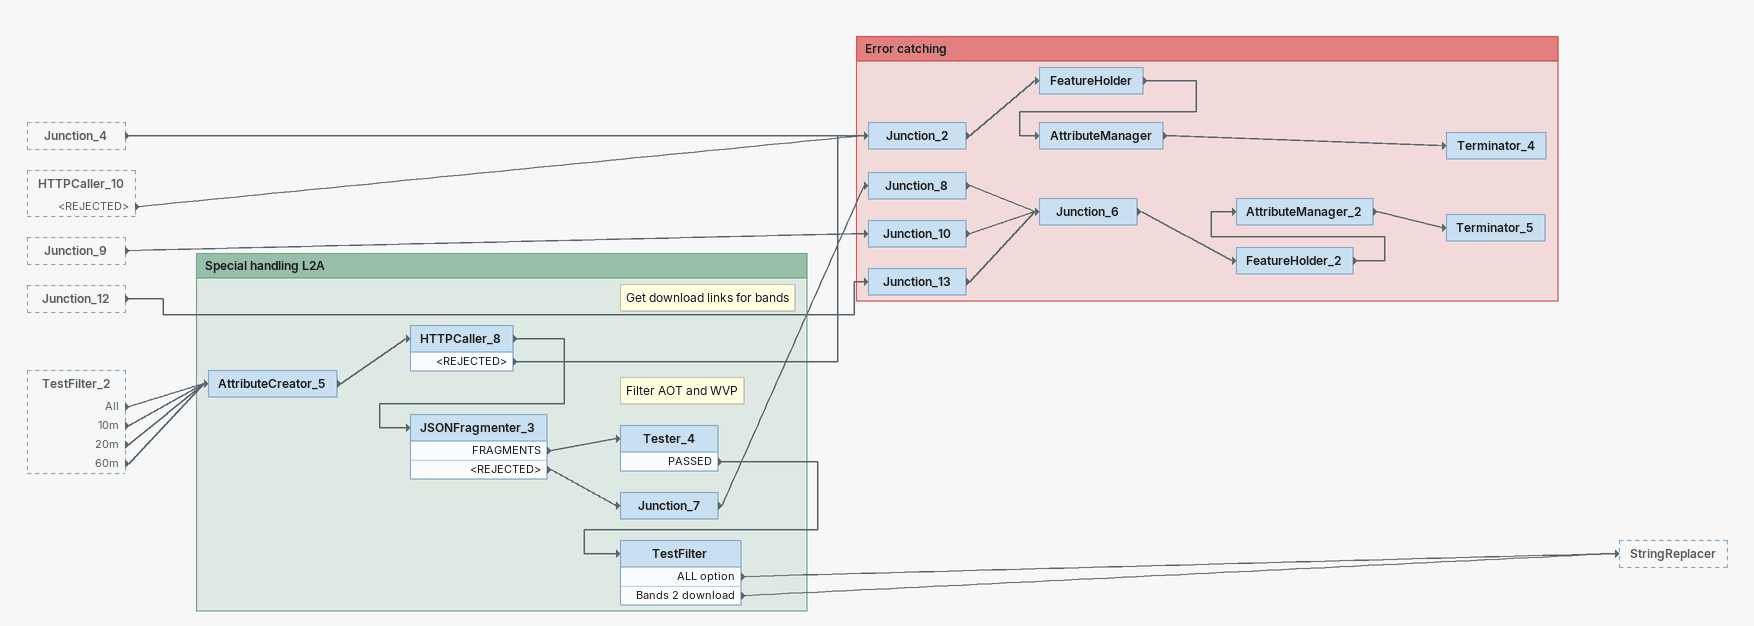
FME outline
Junction_4 [outside]
    -> Junction_2
HTTPCaller_10 [outside]
    <REJECTED> -> Junction_2
Junction_9 [outside]
    -> Junction_10
Junction_12 [outside]
    -> Junction_13
TestFilter_2 [outside]
    All -> AttributeCreator_5
    10m -> AttributeCreator_5
    20m -> AttributeCreator_5
    60m -> AttributeCreator_5

Bookmark: Error catching
Junction_10
    -> Junction_6
Junction_8
    -> Junction_6
Junction_2
    -> FeatureHolder
FeatureHolder
    -> AttributeManager
AttributeManager
    -> Terminator_4
Terminator_4
Junction_13
    -> Junction_6
Junction_6
    -> FeatureHolder_2
FeatureHolder_2
    -> AttributeManager_2
AttributeManager_2
    -> Terminator_5
Terminator_5

Bookmark: Special handling L2A
AttributeCreator_5
    -> HTTPCaller_8
Note: Get download links for bands
HTTPCaller_8
    -> JSONFragmenter_3
    <REJECTED> -> Junction_2
JSONFragmenter_3
    FRAGMENTS -> Tester_4
    <REJECTED> -> Junction_7
Note: Filter AOT and WVP
Tester_4
    PASSED -> TestFilter
TestFilter
    ALL option -> StringReplacer
    Bands 2 download -> StringReplacer
Junction_7
    -> Junction_8
